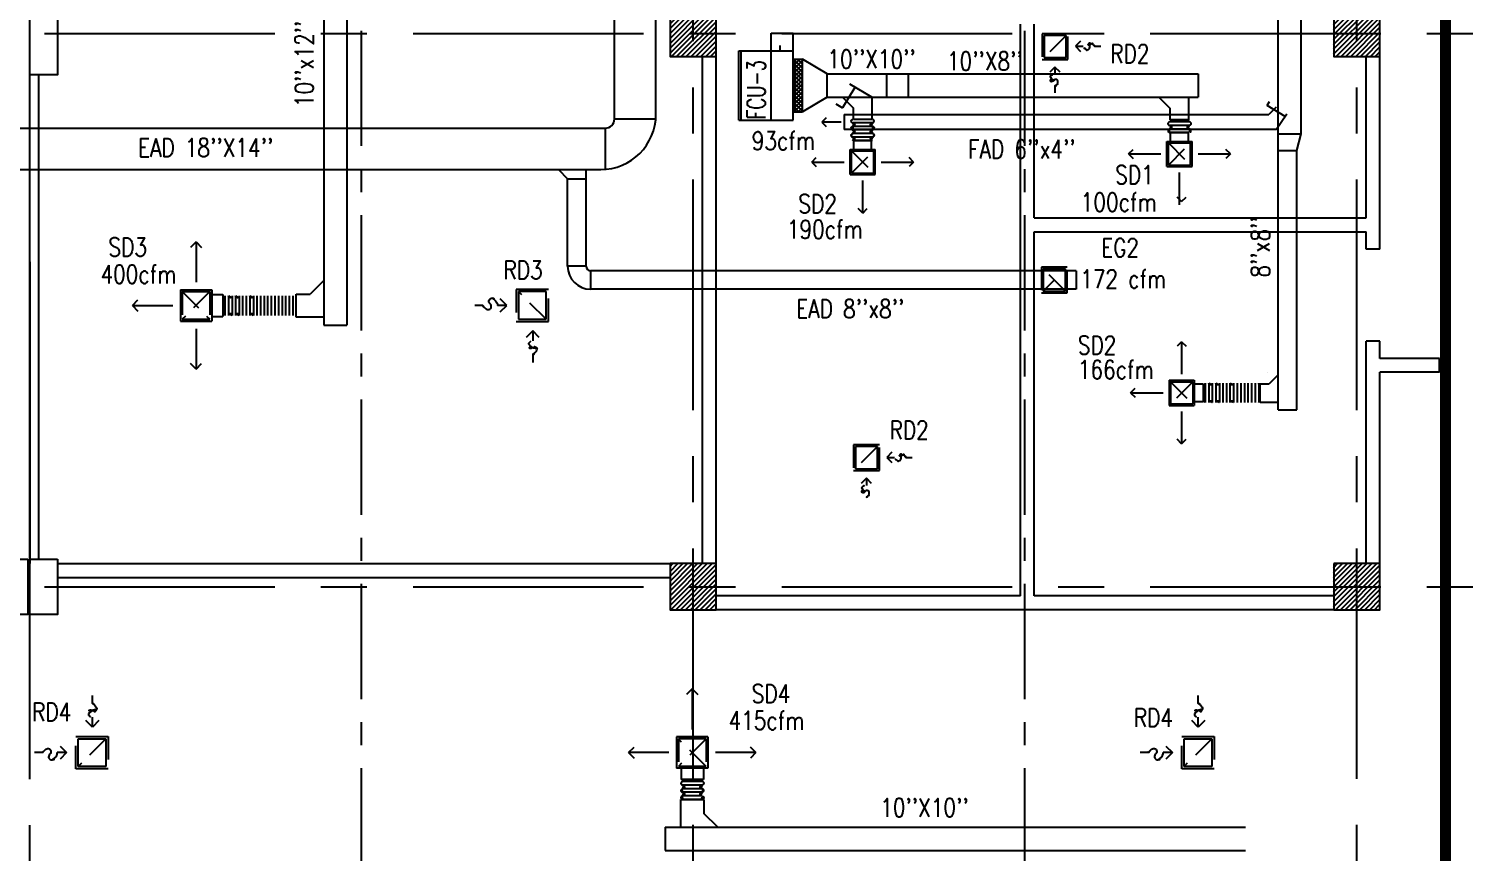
# Model space of a CAD drawing. Extents: x 417866200 to 417866302, y 43498034 to 43498122.
# Drawn here: x 417866252.41 to 417866268.02, y 43498068.78 to 43498077.71 of the extents above; entities that cross this region are included whole.
import ezdxf

# ---------------------------------------------------------------- set-up
doc = ezdxf.new("R2010")
doc.units = 0
doc.header["$MEASUREMENT"] = 0
for name, pattern in [('CENTER', [2, 1.25, -0.25, 0.25, -0.25]), ('CENTER2', [1.125, 0.75, -0.125, 0.125, -0.125]), ('CENTERX2', [4, 2.5, -0.5, 0.5, -0.5]), ('HIDDEN', [0.375, 0.25, -0.125])]:
    doc.linetypes.add(name, pattern=pattern)
doc.layers.get('0').update_dxf_attribs({"linetype": 'CONTINUOUS'})
for name, color, linetype in [('AXES', 11, 'CENTERX2'), ('AXES1', 11, 'CENTER'), ('COL', 7, 'CONTINUOUS'), ('DUCT', 6, 'CONTINUOUS'), ('EJ', 9, 'CONTINUOUS'), ('ELEV', 2, 'CONTINUOUS'), ('EXDUCT', 10, 'CONTINUOUS'), ('FCU', 6, 'CONTINUOUS'), ('HAT', 11, 'CONTINUOUS'), ('M-AC-FLEX', 7, 'CONTINUOUS'), ('M-EGU.', 2, 'CONTINUOUS'), ('M-TEXT', 2, 'CONTINUOUS'), ('ME-FIX', 2, 'CONTINUOUS'), ('SCD', 2, 'CONTINUOUS'), ('WALL', 9, 'CONTINUOUS')]:
    doc.layers.add(name, color=color, linetype=linetype)
doc.styles.add('ROMANS', font='ROMANS.shx', dxfattribs={"width": 0.6})

# ---------------------------------------------------------------- blocks, each defined once
blk = doc.blocks.new('C5V')
at = {"layer": 'HAT'}
h = blk.add_hatch(dxfattribs=at)
h.set_pattern_fill('ANSI31', color=256, scale=300, style=0)
h.set_pattern_definition([(45, (-249196.182, -54711.005), (-26.5165043, 26.5165043), [])])
h.paths.add_polyline_path([(-20, 600), (-320, 600), (-320, 300), (-20, 300)])
h.paths.add_polyline_path([(-20, 300), (-320, 300), (-320, 0), (-20, 0)])
h = blk.add_hatch(dxfattribs=at)
h.set_pattern_fill('ANSI31', color=256, scale=300, style=0)
h.set_pattern_definition([(45, (-248876.182, -54711.005), (-26.5165043, 26.5165043), [])])
h.paths.add_polyline_path([(300, 600), (0, 600), (0, 300), (300, 300)])
h.paths.add_polyline_path([(300, 300), (0, 300), (0, 0), (300, 0)])
at = {"layer": 'COL'}
for points in [[(-20, 600), (-20, 0), (-320, 0), (-320, 600)], [(300, 600), (300, 0), (0, 0), (0, 600)]]:
    blk.add_lwpolyline(points, close=True, dxfattribs=at)
blk = doc.blocks.new('C11')
at = {"layer": 'HAT'}
h = blk.add_hatch(dxfattribs=at)
h.set_pattern_fill('ANSI31', color=256, scale=300, style=0)
h.set_pattern_definition([(45, (-248556.182, -75061.005), (-26.5165043, 26.5165043), [])])
h.paths.add_polyline_path([(300, 700), (0, 700), (0, 350), (300, 350)])
h.paths.add_polyline_path([(300, 350), (0, 350), (0, 0), (300, 0)])
at = {"layer": 'COL'}
blk.add_lwpolyline([(300, 700), (300, 0), (0, 0), (0, 700)], close=True, dxfattribs=at)
blk = doc.blocks.new('COL50')
at = {"layer": 'COL'}
blk.add_lwpolyline([(-250, 250), (-250, -250), (250, -250), (250, 250)], close=True, dxfattribs=at)
blk = doc.blocks.new('*X37')
at = {"color": 0}
for p, q in [((73379, 155527), (73842, 155990)), ((73379, 155580), (73789, 155990)), ((73379, 155633), (73736, 155990)), ((73379, 155686), (73683, 155990)), ((73379, 155739), (73629, 155990)), ((73379, 155793), (73576, 155990)), ((73379, 155846), (73523, 155990)), ((73379, 155899), (73470, 155990)), ((73379, 155952), (73417, 155990)), ((73395, 155490), (73879, 155974)), ((73448, 155490), (73879, 155921)), ((73501, 155490), (73879, 155868)), ((73554, 155490), (73879, 155815)), ((73607, 155490), (73879, 155762)), ((73660, 155490), (73879, 155709)), ((73713, 155490), (73879, 155656)), ((73766, 155490), (73879, 155603)), ((73819, 155490), (73879, 155550)), ((73872, 155490), (73879, 155497))]:
    blk.add_line(p, q, dxfattribs=at)
blk = doc.blocks.new('*X40')
at = {"color": 0}
for p, q in [((73379, 149535), (73834, 149990)), ((73379, 149588), (73781, 149990)), ((73379, 149641), (73728, 149990)), ((73379, 149694), (73675, 149990)), ((73379, 149747), (73622, 149990)), ((73379, 149800), (73569, 149990)), ((73379, 149853), (73516, 149990)), ((73379, 149906), (73463, 149990)), ((73379, 149959), (73410, 149990)), ((73387, 149490), (73879, 149982)), ((73440, 149490), (73879, 149929)), ((73493, 149490), (73879, 149876)), ((73546, 149490), (73879, 149822)), ((73599, 149490), (73879, 149769)), ((73653, 149490), (73879, 149716)), ((73706, 149490), (73879, 149663)), ((73759, 149490), (73879, 149610)), ((73812, 149490), (73879, 149557)), ((73865, 149490), (73879, 149504))]:
    blk.add_line(p, q, dxfattribs=at)
blk = doc.blocks.new('*X32')
at = {"color": 0}
for p, q in [((80579, 149522), (81047, 149990)), ((80579, 149575), (80994, 149990)), ((80579, 149628), (80941, 149990)), ((80579, 149681), (80888, 149990)), ((80579, 149734), (80835, 149990)), ((80579, 149787), (80782, 149990)), ((80579, 149840), (80729, 149990)), ((80579, 149893), (80676, 149990)), ((80579, 149946), (80623, 149990)), ((80600, 149490), (81079, 149969)), ((80653, 149490), (81079, 149916)), ((80706, 149490), (81079, 149863)), ((80759, 149490), (81079, 149810)), ((80812, 149490), (81079, 149757)), ((80865, 149490), (81079, 149704)), ((80918, 149490), (81079, 149651)), ((80971, 149490), (81079, 149598)), ((81024, 149490), (81079, 149545)), ((81077, 149490), (81079, 149492))]:
    blk.add_line(p, q, dxfattribs=at)
blk = doc.blocks.new('*X31')
at = {"color": 0}
for p, q in [((80579, 155515), (81054, 155990)), ((80579, 155568), (81001, 155990)), ((80579, 155621), (80948, 155990)), ((80579, 155674), (80895, 155990)), ((80579, 155727), (80842, 155990)), ((80579, 155780), (80789, 155990)), ((80579, 155833), (80736, 155990)), ((80579, 155886), (80683, 155990)), ((80579, 155939), (80630, 155990)), ((80607, 155490), (81079, 155962)), ((80660, 155490), (81079, 155909)), ((80713, 155490), (81079, 155856)), ((80766, 155490), (81079, 155803)), ((80819, 155490), (81079, 155750)), ((80872, 155490), (81079, 155697)), ((80925, 155490), (81079, 155644)), ((80978, 155490), (81079, 155591)), ((81031, 155490), (81079, 155538))]:
    blk.add_line(p, q, dxfattribs=at)
blk = doc.blocks.new('*X57')
at = {"color": 0}
for p, q in [((23912, -1650), (23966, -1596)), ((23912, -1597), (23913, -1596)), ((23970, -1696), (23912, -1638)), ((23917, -1696), (23912, -1691)), ((23919, -1696), (24019, -1596)), ((24023, -1696), (23923, -1596)), ((23972, -1696), (24072, -1596)), ((24076, -1696), (23976, -1596)), ((24025, -1696), (24125, -1596)), ((24129, -1696), (24029, -1596)), ((24078, -1696), (24178, -1596)), ((24182, -1696), (24082, -1596)), ((24131, -1696), (24231, -1596)), ((24235, -1696), (24135, -1596)), ((24184, -1696), (24284, -1596)), ((24288, -1696), (24188, -1596)), ((24237, -1696), (24337, -1596)), ((24341, -1696), (24241, -1596)), ((24290, -1696), (24390, -1596)), ((24394, -1696), (24294, -1596)), ((24343, -1696), (24443, -1596)), ((24447, -1696), (24347, -1596)), ((24396, -1696), (24496, -1596)), ((24500, -1696), (24400, -1596)), ((24449, -1696), (24549, -1596)), ((24553, -1696), (24453, -1596)), ((24502, -1696), (24602, -1596)), ((24606, -1696), (24506, -1596)), ((24555, -1696), (24624, -1628)), ((24624, -1660), (24559, -1596)), ((24608, -1696), (24624, -1681)), ((24624, -1607), (24612, -1596))]:
    blk.add_line(p, q, dxfattribs=at)

msp = doc.modelspace()

# ---------------------------------------------------------------- linework, layer by layer
at = {"layer": 'AXES'}
for p, q in [((417866259.624, 43498033.573), (417866259.624, 43498111.285)), ((417866266.824, 43498033.573), (417866266.824, 43498111.285)), ((417866252.424, 43498033.571), (417866252.424, 43498110.933)), ((417866200.584, 43498077.657), (417866268.624, 43498077.657)), ((417866200.584, 43498071.657), (417866268.624, 43498071.657))]:
    msp.add_line(p, q, dxfattribs=at)
at = {"layer": 'AXES1'}
for p, q in [((417866256.024, 43498040.437), (417866256.024, 43498099.257)), ((417866263.224, 43498040.437), (417866263.224, 43498099.257))]:
    msp.add_line(p, q, dxfattribs=at)
at = {"layer": 'DUCT'}
for p, q in [((417866265.973, 43498073.577), (417866265.973, 43498079.873)), ((417866266.223, 43498076.567), (417866266.223, 43498079.873)), ((417866255.616, 43498078.412), (417866255.616, 43498074.492)), ((417866255.866, 43498078.412), (417866255.866, 43498074.492)), ((417866261.078, 43498077.218), (417866260.809, 43498077.378)), ((417866261.078, 43498076.968), (417866261.078, 43498077.218)), ((417866261.078, 43498077.218), (417866265.102, 43498077.218)), ((417866261.722, 43498077.218), (417866261.722, 43498076.968)), ((417866261.957, 43498077.218), (417866261.957, 43498076.968)), ((417866265.102, 43498077.218), (417866265.102, 43498076.968)), ((417866261.379, 43498077.073), (417866261.245, 43498076.851)), ((417866261.563, 43498076.966), (417866261.322, 43498077.106)), ((417866261.078, 43498076.968), (417866260.809, 43498076.808)), ((417866261.078, 43498076.968), (417866265.102, 43498076.968)), ((417866261.243, 43498076.966), (417866261.363, 43498076.846)), ((417866261.363, 43498076.726), (417866261.363, 43498076.846)), ((417866261.563, 43498076.966), (417866261.563, 43498076.726)), ((417866264.68, 43498076.962), (417866264.8, 43498076.842)), ((417866264.8, 43498076.722), (417866264.8, 43498076.842)), ((417866265, 43498076.962), (417866265, 43498076.722)), ((417866265.854, 43498076.876), (417866265.877, 43498076.921)), ((417866265.854, 43498076.876), (417866265.854, 43498076.876)), ((417866266.046, 43498076.756), (417866265.854, 43498076.876)), ((417866265.949, 43498076.857), (417866265.869, 43498076.777)), ((417866261.263, 43498076.777), (417866261.263, 43498076.617)), ((417866261.263, 43498076.777), (417866265.869, 43498076.777)), ((417866261.563, 43498076.726), (417866261.363, 43498076.726)), ((417866265, 43498076.722), (417866264.8, 43498076.722)), ((417866265.949, 43498076.617), (417866266.066, 43498076.785)), ((417866265.949, 43498076.617), (417866261.263, 43498076.617)), ((417866265.973, 43498076.567), (417866266.223, 43498076.567)), ((417866266.173, 43498076.388), (417866266.223, 43498076.567)), ((417866265.973, 43498076.388), (417866266.173, 43498076.388)), ((417866266.173, 43498073.577), (417866266.173, 43498076.388)), ((417866255.616, 43498074.979), (417866255.466, 43498074.829)), ((417866255.316, 43498074.579), (417866255.316, 43498074.829)), ((417866255.316, 43498074.829), (417866255.466, 43498074.829)), ((417866255.616, 43498074.579), (417866255.316, 43498074.579)), ((417866255.616, 43498074.492), (417866255.866, 43498074.492)), ((417866265.855, 43498073.979), (417866265.855, 43498073.979)), ((417866265.973, 43498073.956), (417866265.873, 43498073.856)), ((417866265.777, 43498073.656), (417866265.777, 43498073.856)), ((417866265.777, 43498073.856), (417866265.873, 43498073.856)), ((417866265.973, 43498073.656), (417866265.777, 43498073.656)), ((417866265.973, 43498073.577), (417866266.173, 43498073.577)), ((417866259.491, 43498069.347), (417866259.741, 43498069.347)), ((417866259.491, 43498069.047), (417866259.491, 43498069.347)), ((417866259.741, 43498069.347), (417866259.741, 43498069.197)), ((417866259.891, 43498069.047), (417866259.741, 43498069.197))]:
    msp.add_line(p, q, dxfattribs=at)
at = {"layer": 'DUCT', "linetype": 'HIDDEN'}
msp.add_line((417866261.173, 43498076.893), (417866261.245, 43498076.851), dxfattribs=at)
at = {"layer": 'DUCT', "linetype": 'ByBlock'}
for p, q in [((417866259.32, 43498069.047), (417866259.32, 43498068.797)), ((417866259.32, 43498069.047), (417866265.616, 43498069.047)), ((417866259.32, 43498068.797), (417866265.616, 43498068.797))]:
    msp.add_line(p, q, dxfattribs=at)
at = {"layer": 'EJ'}
msp.add_line((417866252.424, 43498075.182), (417866252.424, 43498071.907), dxfattribs=at)
at = {"layer": 'ELEV', "linetype": 'CENTER2', "const_width": 0.12}
msp.add_lwpolyline([(417866267.788, 43498038.037), (417866267.788, 43498101.657)], dxfattribs=at)
at = {"layer": 'EXDUCT', "linetype": 'ByBlock'}
for p, q in [((417866259.22, 43498076.781), (417866259.22, 43498092.432)), ((417866258.77, 43498076.731), (417866258.77, 43498087.493)), ((417866258.77, 43498076.731), (417866259.22, 43498076.731)), ((417866251.762, 43498076.631), (417866258.67, 43498076.631)), ((417866258.67, 43498076.631), (417866258.67, 43498076.181)), ((417866251.762, 43498076.181), (417866258.62, 43498076.181)), ((417866258.161, 43498076.181), (417866258.261, 43498076.081)), ((417866258.261, 43498075.134), (417866258.261, 43498076.081)), ((417866258.261, 43498076.081), (417866258.461, 43498076.081)), ((417866258.461, 43498075.134), (417866258.461, 43498076.181)), ((417866258.461, 43498075.134), (417866258.261, 43498075.134)), ((417866263.779, 43498075.084), (417866258.511, 43498075.084)), ((417866258.511, 43498075.084), (417866258.511, 43498074.884)), ((417866263.779, 43498075.084), (417866263.779, 43498074.884)), ((417866263.779, 43498074.884), (417866258.511, 43498074.884))]:
    msp.add_line(p, q, dxfattribs=at)
for centre, radius, start, end in [((417866258.62, 43498076.781), 0.6, 270, 0), ((417866258.67, 43498076.731), 0.1, 270, 0), ((417866258.511, 43498075.134), 0.25, 180, 270), ((417866258.511, 43498075.134), 0.05, 180, 270)]:
    msp.add_arc(centre, radius, start, end, dxfattribs=at)
at = {"layer": 'FCU', "color": 3}
for p, q in [((417866260.469, 43498077.469), (417866260.469, 43498077.659)), ((417866260.469, 43498077.659), (417866260.709, 43498077.659)), ((417866260.709, 43498077.469), (417866260.709, 43498077.659)), ((417866260.145, 43498076.717), (417866260.145, 43498077.469)), ((417866260.569, 43498077.469), (417866260.569, 43498077.528)), ((417866260.709, 43498077.378), (417866260.809, 43498077.378)), ((417866260.729, 43498076.808), (417866260.729, 43498077.378)), ((417866260.809, 43498076.808), (417866260.809, 43498077.378)), ((417866260.709, 43498076.808), (417866260.809, 43498076.808))]:
    msp.add_line(p, q, dxfattribs=at)
at = {"layer": 'FCU', "color": 6}
for p, q in [((417866260.12, 43498077.469), (417866260.709, 43498077.469)), ((417866260.12, 43498076.717), (417866260.12, 43498077.469)), ((417866260.469, 43498076.717), (417866260.469, 43498077.469)), ((417866260.709, 43498076.717), (417866260.709, 43498077.469)), ((417866260.12, 43498076.717), (417866260.709, 43498076.717))]:
    msp.add_line(p, q, dxfattribs=at)
at = {"layer": 'M-AC-FLEX', "color": 11}
for p, q in [((417866261.568, 43498076.688), (417866261.357, 43498076.688)), ((417866265.006, 43498076.698), (417866264.795, 43498076.698)), ((417866261.568, 43498076.649), (417866261.357, 43498076.649)), ((417866261.568, 43498076.649), (417866261.357, 43498076.649)), ((417866261.568, 43498076.611), (417866261.357, 43498076.611)), ((417866261.568, 43498076.611), (417866261.357, 43498076.611)), ((417866261.568, 43498076.572), (417866261.357, 43498076.572)), ((417866261.568, 43498076.572), (417866261.357, 43498076.572)), ((417866261.568, 43498076.572), (417866261.357, 43498076.572)), ((417866261.568, 43498076.534), (417866261.357, 43498076.534)), ((417866261.568, 43498076.534), (417866261.357, 43498076.534)), ((417866261.568, 43498076.534), (417866261.357, 43498076.534)), ((417866265.006, 43498076.66), (417866264.795, 43498076.66)), ((417866265.006, 43498076.66), (417866264.795, 43498076.66)), ((417866265.006, 43498076.621), (417866264.795, 43498076.621)), ((417866265.006, 43498076.621), (417866264.795, 43498076.621)), ((417866265.006, 43498076.583), (417866264.795, 43498076.583)), ((417866265.006, 43498076.583), (417866264.795, 43498076.583)), ((417866261.568, 43498076.495), (417866261.357, 43498076.495)), ((417866261.568, 43498076.495), (417866261.357, 43498076.495)), ((417866254.543, 43498074.811), (417866254.543, 43498074.6)), ((417866254.581, 43498074.811), (417866254.581, 43498074.6)), ((417866254.581, 43498074.811), (417866254.581, 43498074.6)), ((417866254.62, 43498074.811), (417866254.62, 43498074.6)), ((417866254.62, 43498074.811), (417866254.62, 43498074.6)), ((417866254.658, 43498074.811), (417866254.658, 43498074.6)), ((417866254.658, 43498074.811), (417866254.658, 43498074.6)), ((417866254.697, 43498074.811), (417866254.697, 43498074.6)), ((417866254.697, 43498074.811), (417866254.697, 43498074.6)), ((417866254.735, 43498074.811), (417866254.735, 43498074.6)), ((417866254.735, 43498074.811), (417866254.735, 43498074.6)), ((417866254.774, 43498074.811), (417866254.774, 43498074.6)), ((417866254.774, 43498074.811), (417866254.774, 43498074.6)), ((417866254.812, 43498074.811), (417866254.812, 43498074.6)), ((417866254.812, 43498074.811), (417866254.812, 43498074.6)), ((417866254.851, 43498074.811), (417866254.851, 43498074.6)), ((417866254.851, 43498074.811), (417866254.851, 43498074.6)), ((417866254.889, 43498074.811), (417866254.889, 43498074.6)), ((417866254.928, 43498074.811), (417866254.928, 43498074.6)), ((417866254.967, 43498074.811), (417866254.967, 43498074.6)), ((417866255.006, 43498074.811), (417866255.006, 43498074.6)), ((417866255.045, 43498074.811), (417866255.045, 43498074.6)), ((417866255.084, 43498074.811), (417866255.084, 43498074.6)), ((417866255.123, 43498074.811), (417866255.123, 43498074.6)), ((417866255.162, 43498074.811), (417866255.162, 43498074.6)), ((417866255.201, 43498074.811), (417866255.201, 43498074.6)), ((417866255.24, 43498074.811), (417866255.24, 43498074.6)), ((417866255.279, 43498074.811), (417866255.279, 43498074.6)), ((417866265.18, 43498073.864), (417866265.18, 43498073.653)), ((417866265.218, 43498073.864), (417866265.218, 43498073.653)), ((417866265.218, 43498073.864), (417866265.218, 43498073.653)), ((417866265.257, 43498073.864), (417866265.257, 43498073.653)), ((417866265.257, 43498073.864), (417866265.257, 43498073.653)), ((417866265.295, 43498073.864), (417866265.295, 43498073.653)), ((417866265.295, 43498073.864), (417866265.295, 43498073.653)), ((417866265.334, 43498073.864), (417866265.334, 43498073.653)), ((417866265.334, 43498073.864), (417866265.334, 43498073.653)), ((417866265.372, 43498073.864), (417866265.372, 43498073.653)), ((417866265.372, 43498073.864), (417866265.372, 43498073.653)), ((417866265.411, 43498073.864), (417866265.411, 43498073.653)), ((417866265.411, 43498073.864), (417866265.411, 43498073.653)), ((417866265.449, 43498073.864), (417866265.449, 43498073.653)), ((417866265.449, 43498073.864), (417866265.449, 43498073.653)), ((417866265.488, 43498073.864), (417866265.488, 43498073.653)), ((417866265.488, 43498073.864), (417866265.488, 43498073.653)), ((417866265.527, 43498073.864), (417866265.527, 43498073.653)), ((417866265.566, 43498073.864), (417866265.566, 43498073.653)), ((417866265.605, 43498073.864), (417866265.605, 43498073.653)), ((417866265.644, 43498073.864), (417866265.644, 43498073.653)), ((417866265.683, 43498073.864), (417866265.683, 43498073.653)), ((417866265.722, 43498073.864), (417866265.722, 43498073.653)), ((417866265.761, 43498073.864), (417866265.761, 43498073.653)), ((417866259.72, 43498069.543), (417866259.509, 43498069.543)), ((417866259.72, 43498069.504), (417866259.509, 43498069.504)), ((417866259.72, 43498069.504), (417866259.509, 43498069.504)), ((417866259.72, 43498069.465), (417866259.509, 43498069.465)), ((417866259.72, 43498069.465), (417866259.509, 43498069.465)), ((417866259.72, 43498069.428), (417866259.509, 43498069.428)), ((417866259.72, 43498069.428), (417866259.509, 43498069.428)), ((417866259.72, 43498069.389), (417866259.509, 43498069.389)), ((417866259.72, 43498069.389), (417866259.509, 43498069.389)), ((417866259.72, 43498069.35), (417866259.509, 43498069.35))]:
    msp.add_line(p, q, dxfattribs=at)
at = {"layer": 'M-AC-FLEX'}
for points in [[(417866261.376, 43498076.665, 0.471589), (417866261.357, 43498076.688, -1.018005), (417866261.357, 43498076.726)], [(417866261.549, 43498076.665, -0.471589), (417866261.568, 43498076.688, 1.018005), (417866261.568, 43498076.726)], [(417866264.814, 43498076.721, -0.471589), (417866264.795, 43498076.698, 1.018005), (417866264.795, 43498076.66)], [(417866264.987, 43498076.721, 0.471589), (417866265.006, 43498076.698, -1.018005), (417866265.006, 43498076.66)], [(417866261.376, 43498076.595, -0.471589), (417866261.357, 43498076.572, 1.018005), (417866261.357, 43498076.534)], [(417866261.376, 43498076.511, 0.471589), (417866261.357, 43498076.534, -1.018005), (417866261.357, 43498076.572)], [(417866261.359, 43498076.649, 1.016978), (417866261.357, 43498076.611)], [(417866261.359, 43498076.612, -1.016978), (417866261.357, 43498076.649)], [(417866261.549, 43498076.595, 0.471589), (417866261.568, 43498076.572, -1.018005), (417866261.568, 43498076.534)], [(417866261.549, 43498076.511, -0.471589), (417866261.568, 43498076.534, 1.018005), (417866261.568, 43498076.572)], [(417866261.568, 43498076.612, 1.048969), (417866261.568, 43498076.649)], [(417866261.568, 43498076.649, -1.048969), (417866261.568, 43498076.612)], [(417866264.797, 43498076.583, -1.016978), (417866264.795, 43498076.621)], [(417866265.006, 43498076.62, -1.048969), (417866265.006, 43498076.583)], [(417866254.519, 43498074.792, 0.471589), (417866254.543, 43498074.811, -1.018005), (417866254.581, 43498074.811)], [(417866254.619, 43498074.811, -1.017916), (417866254.658, 43498074.811)], [(417866254.658, 43498074.811, 1.017916), (417866254.62, 43498074.811)], [(417866254.774, 43498074.811, -1), (417866254.735, 43498074.811, 1.018005), (417866254.697, 43498074.811)], [(417866254.735, 43498074.811, 1), (417866254.774, 43498074.811, -1.018005), (417866254.812, 43498074.811)], [(417866255.006, 43498074.811, -1), (417866254.967, 43498074.811, 1), (417866254.928, 43498074.811, -1), (417866254.889, 43498074.811, 1.018005), (417866254.851, 43498074.811)], [(417866254.967, 43498074.811, 1), (417866255.006, 43498074.811, -1), (417866255.045, 43498074.811)], [(417866255.045, 43498074.811, 1), (417866255.006, 43498074.811)], [(417866255.084, 43498074.811, -1), (417866255.045, 43498074.811, 1), (417866255.006, 43498074.811)], [(417866255.006, 43498074.811, -1), (417866255.045, 43498074.811)], [(417866255.045, 43498074.811, 1), (417866255.084, 43498074.811, -1), (417866255.123, 43498074.811)], [(417866255.162, 43498074.811, -1), (417866255.123, 43498074.811, 1), (417866255.084, 43498074.811)], [(417866255.084, 43498074.811, -1), (417866255.123, 43498074.811)], [(417866255.123, 43498074.811, 1), (417866255.084, 43498074.811)], [(417866255.123, 43498074.811, 1), (417866255.162, 43498074.811, -1), (417866255.201, 43498074.811)], [(417866255.123, 43498074.811, 1), (417866255.162, 43498074.811)], [(417866255.162, 43498074.811, -1), (417866255.123, 43498074.811)], [(417866255.201, 43498074.811, 1), (417866255.162, 43498074.811)], [(417866255.24, 43498074.811, -1), (417866255.201, 43498074.811, 1), (417866255.162, 43498074.811)], [(417866255.162, 43498074.811, -1), (417866255.201, 43498074.811)], [(417866255.201, 43498074.811, 1), (417866255.24, 43498074.811, -1), (417866255.279, 43498074.811)], [(417866255.318, 43498074.811, -1), (417866255.279, 43498074.811, 1), (417866255.24, 43498074.811)], [(417866255.24, 43498074.811, -1), (417866255.279, 43498074.811)], [(417866255.279, 43498074.811, 1), (417866255.24, 43498074.811)], [(417866254.519, 43498074.619, -0.471589), (417866254.543, 43498074.6, 1.018005), (417866254.581, 43498074.6)], [(417866254.619, 43498074.599, 1.000002), (417866254.658, 43498074.6)], [(417866254.658, 43498074.599, -1.000002), (417866254.62, 43498074.6)], [(417866254.774, 43498074.6, 1), (417866254.735, 43498074.6, -1.018005), (417866254.697, 43498074.6)], [(417866254.735, 43498074.6, -1), (417866254.774, 43498074.6, 1.018005), (417866254.812, 43498074.6)], [(417866255.006, 43498074.6, 1), (417866254.967, 43498074.6, -1), (417866254.928, 43498074.6, 1), (417866254.889, 43498074.6, -1.018005), (417866254.851, 43498074.6)], [(417866254.967, 43498074.6, -1), (417866255.006, 43498074.6, 1), (417866255.045, 43498074.6)], [(417866255.084, 43498074.6, 1), (417866255.045, 43498074.6, -1), (417866255.006, 43498074.6)], [(417866255.045, 43498074.6, -1.000001), (417866255.006, 43498074.6)], [(417866255.006, 43498074.6, 1.000001), (417866255.045, 43498074.6)], [(417866255.045, 43498074.6, -1), (417866255.084, 43498074.6, 1), (417866255.123, 43498074.6)], [(417866255.162, 43498074.6, 1), (417866255.123, 43498074.6, -1), (417866255.084, 43498074.6)], [(417866255.084, 43498074.6, 1.000001), (417866255.123, 43498074.6)], [(417866255.123, 43498074.6, -1.000001), (417866255.084, 43498074.6)], [(417866255.123, 43498074.6, -1), (417866255.162, 43498074.6)], [(417866255.162, 43498074.6, 1), (417866255.123, 43498074.6)], [(417866255.123, 43498074.6, -1), (417866255.162, 43498074.6, 1), (417866255.201, 43498074.6)], [(417866255.24, 43498074.6, 1), (417866255.201, 43498074.6, -1), (417866255.162, 43498074.6)], [(417866255.201, 43498074.6, -1.000001), (417866255.162, 43498074.6)], [(417866255.162, 43498074.6, 1.000001), (417866255.201, 43498074.6)], [(417866255.201, 43498074.6, -1), (417866255.24, 43498074.6, 1), (417866255.279, 43498074.6)], [(417866255.318, 43498074.6, 1), (417866255.279, 43498074.6, -1), (417866255.24, 43498074.6)], [(417866255.24, 43498074.6, 1.000001), (417866255.279, 43498074.6)], [(417866255.279, 43498074.6, -1.000001), (417866255.24, 43498074.6)], [(417866265.157, 43498073.845, 0.471589), (417866265.18, 43498073.864, -1.018005), (417866265.218, 43498073.864)], [(417866265.256, 43498073.864, -1.017916), (417866265.295, 43498073.864)], [(417866265.295, 43498073.864, 1.017916), (417866265.257, 43498073.864)], [(417866265.411, 43498073.864, -1), (417866265.372, 43498073.864, 1.018005), (417866265.334, 43498073.864)], [(417866265.372, 43498073.864, 1), (417866265.411, 43498073.864, -1.018005), (417866265.449, 43498073.864)], [(417866265.644, 43498073.864, -1), (417866265.605, 43498073.864, 1), (417866265.566, 43498073.864, -1), (417866265.527, 43498073.864, 1.018005), (417866265.488, 43498073.864)], [(417866265.605, 43498073.864, 1), (417866265.644, 43498073.864, -1), (417866265.683, 43498073.864)], [(417866265.683, 43498073.864, 1), (417866265.644, 43498073.864)], [(417866265.722, 43498073.864, -1), (417866265.683, 43498073.864, 1), (417866265.644, 43498073.864)], [(417866265.644, 43498073.864, -1), (417866265.683, 43498073.864)], [(417866265.683, 43498073.864, 1), (417866265.722, 43498073.864, -1), (417866265.761, 43498073.864)], [(417866265.777, 43498073.844, -0.371814), (417866265.761, 43498073.864, 1), (417866265.722, 43498073.864)], [(417866265.722, 43498073.864, -1), (417866265.761, 43498073.864)], [(417866265.761, 43498073.864, 1), (417866265.722, 43498073.864)], [(417866265.761, 43498073.864, 0.371814), (417866265.777, 43498073.844, 0.371814)], [(417866265.761, 43498073.864, 0.371814), (417866265.777, 43498073.844, 0.371814)], [(417866265.777, 43498073.844, -0.371814), (417866265.761, 43498073.864)], [(417866265.157, 43498073.672, -0.471589), (417866265.18, 43498073.653, 1.018005), (417866265.218, 43498073.653)], [(417866265.256, 43498073.652, 1.000002), (417866265.295, 43498073.653)], [(417866265.295, 43498073.652, -1.000002), (417866265.257, 43498073.653)], [(417866265.411, 43498073.653, 1), (417866265.372, 43498073.653, -1.018005), (417866265.334, 43498073.653)], [(417866265.372, 43498073.653, -1), (417866265.411, 43498073.653, 1.018005), (417866265.449, 43498073.653)], [(417866265.644, 43498073.653, 1), (417866265.605, 43498073.653, -1), (417866265.566, 43498073.653, 1), (417866265.527, 43498073.653, -1.018005), (417866265.488, 43498073.653)], [(417866265.605, 43498073.653, -1), (417866265.644, 43498073.653, 1), (417866265.683, 43498073.653)], [(417866265.722, 43498073.653, 1), (417866265.683, 43498073.653, -1), (417866265.644, 43498073.653)], [(417866265.683, 43498073.653, -1.000001), (417866265.644, 43498073.653)], [(417866265.644, 43498073.653, 1.000001), (417866265.683, 43498073.653)], [(417866265.683, 43498073.653, -1), (417866265.722, 43498073.653, 1), (417866265.761, 43498073.653)], [(417866265.777, 43498073.672, 0.371814), (417866265.761, 43498073.653, -1), (417866265.722, 43498073.653)], [(417866265.722, 43498073.653, 1.000001), (417866265.761, 43498073.653)], [(417866265.761, 43498073.653, -1.000001), (417866265.722, 43498073.653)], [(417866265.761, 43498073.653, -0.371814), (417866265.777, 43498073.672, -0.371814)], [(417866265.777, 43498073.672, 0.371814), (417866265.761, 43498073.653)], [(417866265.761, 43498073.653, -0.371814), (417866265.777, 43498073.672, -0.371814)], [(417866259.528, 43498069.566, -0.471589), (417866259.509, 43498069.543, 1.018005), (417866259.509, 43498069.504)], [(417866259.7, 43498069.566, 0.471589), (417866259.72, 43498069.543, -1.018005), (417866259.72, 43498069.504)], [(417866259.519, 43498069.347, 0.148768), (417866259.509, 43498069.35, -1.018005), (417866259.509, 43498069.389)], [(417866259.51, 43498069.428, -1.016978), (417866259.509, 43498069.465)], [(417866259.709, 43498069.347, -0.148768), (417866259.72, 43498069.35, 1.018005), (417866259.72, 43498069.389)], [(417866259.72, 43498069.465, -1.048969), (417866259.72, 43498069.428)]]:
    msp.add_lwpolyline(points, format="xyb", dxfattribs=at)
for centre, start, end in [((417866261.357, 43498076.669), 298.4314, 90.0178), ((417866261.357, 43498076.669), 298.4314, 90.0178), ((417866261.357, 43498076.669), 269.9822, 61.5686), ((417866261.357, 43498076.669), 269.9822, 61.5686), ((417866261.568, 43498076.669), 90, 241.5686), ((417866261.568, 43498076.669), 118.4314, 270), ((417866261.357, 43498076.592), 298.4314, 90.0178), ((417866261.357, 43498076.592), 298.4314, 90.0178), ((417866261.357, 43498076.592), 269.9822, 61.5686), ((417866261.357, 43498076.592), 269.9822, 61.5686), ((417866261.357, 43498076.514), 298.4314, 90.0178), ((417866261.357, 43498076.514), 298.4314, 90.0178), ((417866261.357, 43498076.514), 269.9822, 61.5686), ((417866261.357, 43498076.514), 269.9822, 61.5686), ((417866261.568, 43498076.592), 90, 241.5686), ((417866261.568, 43498076.592), 118.4314, 270), ((417866261.568, 43498076.514), 90, 241.5686), ((417866261.568, 43498076.514), 118.4314, 270), ((417866264.795, 43498076.64), 298.4314, 90.0178), ((417866264.795, 43498076.64), 298.4314, 90.0178), ((417866264.795, 43498076.64), 269.9822, 61.5686), ((417866264.795, 43498076.64), 269.9822, 61.5686), ((417866265.006, 43498076.64), 90, 241.5686), ((417866265.006, 43498076.64), 118.4314, 270), ((417866254.6, 43498074.811), 180, 331.5686), ((417866254.6, 43498074.811), 208.4314, 0), ((417866254.677, 43498074.811), 180, 331.5686), ((417866254.677, 43498074.811), 208.4314, 0), ((417866254.832, 43498074.811), 180, 331.5686), ((417866254.832, 43498074.811), 208.4314, 0), ((417866254.6, 43498074.6), 28.4314, 180.0178), ((417866254.6, 43498074.6), 28.4314, 180.0178), ((417866254.6, 43498074.6), 359.9822, 151.5686), ((417866254.6, 43498074.6), 359.9822, 151.5686), ((417866254.677, 43498074.6), 28.4314, 180.0178), ((417866254.677, 43498074.6), 28.4314, 180.0178), ((417866254.677, 43498074.6), 359.9822, 151.5686), ((417866254.677, 43498074.6), 359.9822, 151.5686), ((417866254.832, 43498074.6), 28.4314, 180.0178), ((417866254.832, 43498074.6), 28.4314, 180.0178), ((417866254.832, 43498074.6), 359.9822, 151.5686), ((417866254.832, 43498074.6), 359.9822, 151.5686), ((417866265.238, 43498073.864), 180, 331.5686), ((417866265.238, 43498073.864), 208.4314, 0), ((417866265.314, 43498073.864), 180, 331.5686), ((417866265.314, 43498073.864), 208.4314, 0), ((417866265.469, 43498073.864), 180, 331.5686), ((417866265.469, 43498073.864), 208.4314, 0), ((417866265.238, 43498073.653), 28.4314, 180.0178), ((417866265.238, 43498073.653), 28.4314, 180.0178), ((417866265.238, 43498073.653), 359.9822, 151.5686), ((417866265.238, 43498073.653), 359.9822, 151.5686), ((417866265.314, 43498073.653), 28.4314, 180.0178), ((417866265.314, 43498073.653), 28.4314, 180.0178), ((417866265.314, 43498073.653), 359.9822, 151.5686), ((417866265.314, 43498073.653), 359.9822, 151.5686), ((417866265.469, 43498073.653), 28.4314, 180.0178), ((417866265.469, 43498073.653), 28.4314, 180.0178), ((417866265.469, 43498073.653), 359.9822, 151.5686), ((417866265.469, 43498073.653), 359.9822, 151.5686), ((417866259.509, 43498069.485), 298.4314, 90.0178), ((417866259.509, 43498069.485), 298.4314, 90.0178), ((417866259.509, 43498069.485), 269.9822, 61.5686), ((417866259.509, 43498069.485), 269.9822, 61.5686), ((417866259.72, 43498069.485), 90, 241.5686), ((417866259.72, 43498069.485), 118.4314, 270), ((417866259.509, 43498069.408), 298.4314, 90.0178), ((417866259.509, 43498069.408), 298.4314, 90.0178), ((417866259.509, 43498069.408), 269.9822, 61.5686), ((417866259.509, 43498069.408), 269.9822, 61.5686), ((417866259.72, 43498069.408), 90, 241.5686), ((417866259.72, 43498069.408), 118.4314, 270)]:
    msp.add_arc(centre, 0.0195, start, end, dxfattribs=at)
at = {"layer": 'M-EGU.'}
for p, q in [((417866253.105, 43498070.39), (417866253.105, 43498070.476)), ((417866259.614, 43498070.548), (417866259.552, 43498070.487)), ((417866259.614, 43498070.548), (417866259.614, 43498070.109)), ((417866259.614, 43498070.548), (417866259.675, 43498070.487)), ((417866265.105, 43498070.39), (417866265.105, 43498070.476)), ((417866253.105, 43498070.133), (417866253.034, 43498070.204)), ((417866253.105, 43498070.133), (417866253.105, 43498070.24)), ((417866253.175, 43498070.204), (417866253.105, 43498070.133)), ((417866265.105, 43498070.133), (417866265.034, 43498070.204)), ((417866265.105, 43498070.133), (417866265.105, 43498070.24)), ((417866265.175, 43498070.204), (417866265.105, 43498070.133)), ((417866252.951, 43498069.707), (417866252.951, 43498070.007)), ((417866252.951, 43498070.007), (417866253.251, 43498070.007)), ((417866253.251, 43498070.007), (417866253.251, 43498069.707)), ((417866259.443, 43498070.027), (417866259.443, 43498069.687)), ((417866259.784, 43498070.027), (417866259.443, 43498070.027)), ((417866259.784, 43498070.027), (417866259.784, 43498069.687)), ((417866264.951, 43498069.707), (417866264.951, 43498070.007)), ((417866264.951, 43498070.007), (417866265.251, 43498070.007)), ((417866265.251, 43498070.007), (417866265.251, 43498069.707)), ((417866252.564, 43498069.857), (417866252.475, 43498069.857)), ((417866252.824, 43498069.857), (417866252.723, 43498069.857)), ((417866252.753, 43498069.927), (417866252.824, 43498069.857)), ((417866252.824, 43498069.857), (417866252.753, 43498069.786)), ((417866258.922, 43498069.857), (417866258.983, 43498069.918)), ((417866259.361, 43498069.857), (417866258.922, 43498069.857)), ((417866258.922, 43498069.857), (417866258.983, 43498069.796)), ((417866260.305, 43498069.857), (417866259.866, 43498069.857)), ((417866260.305, 43498069.857), (417866260.244, 43498069.918)), ((417866260.305, 43498069.857), (417866260.244, 43498069.796)), ((417866264.564, 43498069.857), (417866264.475, 43498069.857)), ((417866264.824, 43498069.857), (417866264.723, 43498069.857)), ((417866264.753, 43498069.927), (417866264.824, 43498069.857)), ((417866264.824, 43498069.857), (417866264.753, 43498069.786)), ((417866253.251, 43498069.707), (417866252.951, 43498069.707)), ((417866259.784, 43498069.687), (417866259.443, 43498069.687)), ((417866259.494, 43498069.687), (417866259.494, 43498069.567)), ((417866259.734, 43498069.687), (417866259.734, 43498069.567)), ((417866265.251, 43498069.707), (417866264.951, 43498069.707)), ((417866259.734, 43498069.567), (417866259.494, 43498069.567))]:
    msp.add_line(p, q, dxfattribs=at)
at = {"layer": 'M-EGU.', "linetype": 'HIDDEN'}
for p, q in [((417866252.926, 43498069.682), (417866252.926, 43498070.032)), ((417866252.926, 43498070.032), (417866253.276, 43498070.032)), ((417866253.251, 43498070.007), (417866252.951, 43498069.707)), ((417866253.276, 43498070.032), (417866253.276, 43498069.682)), ((417866259.764, 43498070.007), (417866259.463, 43498069.707)), ((417866259.764, 43498069.707), (417866259.463, 43498070.007)), ((417866259.463, 43498070.007), (417866259.463, 43498069.707)), ((417866259.764, 43498070.007), (417866259.463, 43498070.007)), ((417866259.764, 43498070.007), (417866259.764, 43498069.707)), ((417866264.926, 43498069.682), (417866264.926, 43498070.032)), ((417866264.926, 43498070.032), (417866265.276, 43498070.032)), ((417866265.251, 43498070.007), (417866264.951, 43498069.707)), ((417866265.276, 43498070.032), (417866265.276, 43498069.682)), ((417866253.276, 43498069.682), (417866252.926, 43498069.682)), ((417866259.764, 43498069.707), (417866259.463, 43498069.707)), ((417866265.276, 43498069.682), (417866264.926, 43498069.682))]:
    msp.add_line(p, q, dxfattribs=at)
at = {"layer": 'M-EGU.'}
for points in [[(417866253.105, 43498070.39, -0.187862), (417866253.141, 43498070.367, -0.202645), (417866253.151, 43498070.328, -0.616915), (417866253.101, 43498070.312, 0.668708), (417866253.054, 43498070.293, 0.194285), (417866253.068, 43498070.257, 0.186051), (417866253.105, 43498070.24)], [(417866265.105, 43498070.39, -0.187862), (417866265.141, 43498070.367, -0.202645), (417866265.151, 43498070.328, -0.616915), (417866265.101, 43498070.312, 0.668708), (417866265.054, 43498070.293, 0.194285), (417866265.068, 43498070.257, 0.186051), (417866265.105, 43498070.24)], [(417866252.564, 43498069.857, -0.1324), (417866252.586, 43498069.889, -0.15664), (417866252.617, 43498069.902, -0.736612), (417866252.642, 43498069.839, 0.774232), (417866252.67, 43498069.778, 0.203349), (417866252.712, 43498069.805, 0.193808), (417866252.723, 43498069.857)], [(417866264.564, 43498069.857, -0.1324), (417866264.586, 43498069.889, -0.15664), (417866264.617, 43498069.902, -0.736612), (417866264.642, 43498069.839, 0.774232), (417866264.67, 43498069.778, 0.203349), (417866264.712, 43498069.805, 0.193808), (417866264.723, 43498069.857)]]:
    msp.add_lwpolyline(points, format="xyb", dxfattribs=at)
at = {"layer": 'ME-FIX', "color": 2}
for p, q in [((417866261.068, 43498076.744), (417866261.021, 43498076.697)), ((417866261.021, 43498076.697), (417866261.068, 43498076.65)), ((417866261.229, 43498076.697), (417866261.021, 43498076.697))]:
    msp.add_line(p, q, dxfattribs=at)
at = {"layer": 'SCD', "linetype": 'HIDDEN'}
for p, q in [((417866263.691, 43498077.655), (417866263.411, 43498077.655)), ((417866263.411, 43498077.655), (417866263.411, 43498077.375)), ((417866263.671, 43498077.635), (417866263.431, 43498077.395)), ((417866263.691, 43498077.375), (417866263.691, 43498077.655)), ((417866263.411, 43498077.375), (417866263.691, 43498077.375)), ((417866261.342, 43498076.383), (417866261.583, 43498076.383)), ((417866261.342, 43498076.142), (417866261.342, 43498076.383)), ((417866261.342, 43498076.383), (417866261.583, 43498076.142)), ((417866261.342, 43498076.142), (417866261.583, 43498076.383)), ((417866261.583, 43498076.142), (417866261.583, 43498076.383)), ((417866264.78, 43498076.471), (417866265.021, 43498076.471)), ((417866264.78, 43498076.23), (417866265.021, 43498076.471)), ((417866264.78, 43498076.471), (417866265.021, 43498076.23)), ((417866264.78, 43498076.23), (417866264.78, 43498076.471)), ((417866265.021, 43498076.23), (417866265.021, 43498076.471)), ((417866264.78, 43498076.23), (417866265.021, 43498076.23)), ((417866261.342, 43498076.142), (417866261.583, 43498076.142)), ((417866263.403, 43498075.124), (417866263.403, 43498074.844)), ((417866263.683, 43498075.124), (417866263.403, 43498075.124)), ((417866263.683, 43498074.844), (417866263.683, 43498075.124)), ((417866263.663, 43498074.864), (417866263.423, 43498075.104)), ((417866263.423, 43498074.864), (417866263.543, 43498074.984)), ((417866254.079, 43498074.857), (417866254.379, 43498074.557)), ((417866254.379, 43498074.857), (417866254.079, 43498074.557)), ((417866254.079, 43498074.857), (417866254.379, 43498074.857)), ((417866254.079, 43498074.857), (417866254.079, 43498074.557)), ((417866254.379, 43498074.857), (417866254.379, 43498074.557)), ((417866257.704, 43498074.882), (417866257.704, 43498074.532)), ((417866258.054, 43498074.882), (417866257.704, 43498074.882)), ((417866258.029, 43498074.557), (417866257.729, 43498074.857)), ((417866258.054, 43498074.532), (417866258.054, 43498074.882)), ((417866263.403, 43498074.844), (417866263.683, 43498074.844)), ((417866254.079, 43498074.557), (417866254.379, 43498074.557)), ((417866257.704, 43498074.532), (417866258.054, 43498074.532)), ((417866264.804, 43498073.88), (417866264.804, 43498073.639)), ((417866264.804, 43498073.88), (417866265.045, 43498073.639)), ((417866265.045, 43498073.88), (417866264.804, 43498073.639)), ((417866264.804, 43498073.88), (417866265.045, 43498073.88)), ((417866265.045, 43498073.88), (417866265.045, 43498073.639)), ((417866264.804, 43498073.639), (417866265.045, 43498073.639)), ((417866261.644, 43498073.197), (417866261.364, 43498073.197)), ((417866261.364, 43498073.197), (417866261.364, 43498072.917)), ((417866261.624, 43498073.177), (417866261.384, 43498072.937)), ((417866261.644, 43498072.917), (417866261.644, 43498073.197)), ((417866261.364, 43498072.917), (417866261.644, 43498072.917))]:
    msp.add_line(p, q, dxfattribs=at)
at = {"layer": 'SCD'}
for p, q in [((417866263.671, 43498077.635), (417866263.431, 43498077.635)), ((417866263.431, 43498077.635), (417866263.431, 43498077.395)), ((417866263.671, 43498077.395), (417866263.671, 43498077.635)), ((417866263.828, 43498077.574), (417866263.771, 43498077.518)), ((417866263.771, 43498077.518), (417866263.857, 43498077.518)), ((417866263.771, 43498077.518), (417866263.828, 43498077.461)), ((417866263.977, 43498077.518), (417866264.046, 43498077.518)), ((417866263.431, 43498077.395), (417866263.671, 43498077.395)), ((417866263.55, 43498077.293), (417866263.494, 43498077.237)), ((417866263.55, 43498077.293), (417866263.55, 43498077.213)), ((417866263.607, 43498077.237), (417866263.55, 43498077.293)), ((417866263.55, 43498077.085), (417866263.55, 43498077.014)), ((417866264.805, 43498076.583), (417866264.997, 43498076.583)), ((417866264.805, 43498076.487), (417866264.805, 43498076.583)), ((417866264.997, 43498076.487), (417866264.997, 43498076.583)), ((417866261.326, 43498076.399), (417866261.599, 43498076.399)), ((417866261.326, 43498076.126), (417866261.326, 43498076.399)), ((417866261.367, 43498076.399), (417866261.367, 43498076.495)), ((417866261.367, 43498076.495), (417866261.559, 43498076.495)), ((417866261.559, 43498076.399), (417866261.559, 43498076.495)), ((417866261.599, 43498076.126), (417866261.599, 43498076.399)), ((417866264.348, 43498076.351), (417866264.397, 43498076.4)), ((417866264.764, 43498076.487), (417866265.037, 43498076.487)), ((417866264.764, 43498076.214), (417866264.764, 43498076.487)), ((417866265.037, 43498076.214), (417866265.037, 43498076.487)), ((417866265.454, 43498076.351), (417866265.405, 43498076.4)), ((417866260.91, 43498076.262), (417866260.958, 43498076.311)), ((417866260.91, 43498076.262), (417866260.958, 43498076.214)), ((417866260.91, 43498076.262), (417866261.261, 43498076.262)), ((417866261.664, 43498076.262), (417866262.015, 43498076.262)), ((417866262.015, 43498076.262), (417866261.967, 43498076.311)), ((417866262.015, 43498076.262), (417866261.967, 43498076.214)), ((417866264.348, 43498076.351), (417866264.397, 43498076.302)), ((417866264.348, 43498076.351), (417866264.699, 43498076.351)), ((417866264.764, 43498076.214), (417866265.037, 43498076.214)), ((417866265.103, 43498076.351), (417866265.454, 43498076.351)), ((417866265.454, 43498076.351), (417866265.405, 43498076.302)), ((417866261.326, 43498076.126), (417866261.599, 43498076.126)), ((417866261.463, 43498075.709), (417866261.463, 43498076.061)), ((417866264.901, 43498075.798), (417866264.901, 43498076.149)), ((417866261.463, 43498075.709), (417866261.414, 43498075.758)), ((417866261.463, 43498075.709), (417866261.511, 43498075.758)), ((417866264.924, 43498075.834), (417866264.875, 43498075.883)), ((417866264.924, 43498075.834), (417866264.973, 43498075.883)), ((417866254.229, 43498075.398), (417866254.168, 43498075.337)), ((417866254.229, 43498075.398), (417866254.29, 43498075.337)), ((417866254.229, 43498075.398), (417866254.229, 43498074.959)), ((417866263.423, 43498075.104), (417866263.423, 43498074.864)), ((417866263.663, 43498075.104), (417866263.423, 43498075.104)), ((417866263.663, 43498074.864), (417866263.663, 43498075.104)), ((417866254.059, 43498074.877), (417866254.399, 43498074.877)), ((417866254.059, 43498074.877), (417866254.059, 43498074.537)), ((417866254.399, 43498074.877), (417866254.399, 43498074.537)), ((417866254.399, 43498074.827), (417866254.519, 43498074.827)), ((417866254.519, 43498074.827), (417866254.519, 43498074.587)), ((417866257.729, 43498074.857), (417866257.729, 43498074.557)), ((417866258.029, 43498074.857), (417866257.729, 43498074.857)), ((417866258.029, 43498074.557), (417866258.029, 43498074.857)), ((417866263.423, 43498074.864), (417866263.663, 43498074.864)), ((417866253.538, 43498074.707), (417866253.599, 43498074.768)), ((417866253.538, 43498074.707), (417866253.977, 43498074.707)), ((417866253.538, 43498074.707), (417866253.599, 43498074.646)), ((417866257.341, 43498074.707), (417866257.253, 43498074.707)), ((417866257.602, 43498074.707), (417866257.5, 43498074.707)), ((417866257.602, 43498074.707), (417866257.531, 43498074.778)), ((417866257.531, 43498074.637), (417866257.602, 43498074.707)), ((417866254.059, 43498074.537), (417866254.399, 43498074.537)), ((417866254.399, 43498074.587), (417866254.519, 43498074.587)), ((417866257.729, 43498074.557), (417866258.029, 43498074.557)), ((417866254.229, 43498074.455), (417866254.229, 43498074.016)), ((417866257.882, 43498074.431), (417866257.811, 43498074.36)), ((417866257.882, 43498074.431), (417866257.882, 43498074.324)), ((417866257.953, 43498074.36), (417866257.882, 43498074.431)), ((417866257.882, 43498074.174), (417866257.882, 43498074.088)), ((417866264.924, 43498074.313), (417866264.875, 43498074.264)), ((417866264.924, 43498074.313), (417866264.973, 43498074.264)), ((417866264.924, 43498074.313), (417866264.924, 43498073.962)), ((417866254.229, 43498074.016), (417866254.168, 43498074.077)), ((417866254.229, 43498074.016), (417866254.29, 43498074.077)), ((417866264.788, 43498073.896), (417866264.788, 43498073.623)), ((417866264.788, 43498073.896), (417866265.061, 43498073.896)), ((417866265.061, 43498073.896), (417866265.061, 43498073.623)), ((417866264.371, 43498073.76), (417866264.42, 43498073.809)), ((417866264.371, 43498073.76), (417866264.42, 43498073.711)), ((417866264.371, 43498073.76), (417866264.722, 43498073.76)), ((417866265.061, 43498073.856), (417866265.157, 43498073.856)), ((417866265.157, 43498073.856), (417866265.157, 43498073.664)), ((417866264.788, 43498073.623), (417866265.061, 43498073.623)), ((417866264.924, 43498073.558), (417866264.924, 43498073.207)), ((417866265.061, 43498073.664), (417866265.157, 43498073.664)), ((417866264.924, 43498073.207), (417866264.875, 43498073.256)), ((417866264.924, 43498073.207), (417866264.973, 43498073.256)), ((417866261.624, 43498073.177), (417866261.384, 43498073.177)), ((417866261.384, 43498073.177), (417866261.384, 43498072.937)), ((417866261.624, 43498072.937), (417866261.624, 43498073.177)), ((417866261.781, 43498073.116), (417866261.725, 43498073.06)), ((417866261.384, 43498072.937), (417866261.624, 43498072.937)), ((417866261.725, 43498073.06), (417866261.81, 43498073.06)), ((417866261.725, 43498073.06), (417866261.781, 43498073.003)), ((417866261.93, 43498073.06), (417866261.999, 43498073.06)), ((417866261.504, 43498072.835), (417866261.447, 43498072.778)), ((417866261.504, 43498072.835), (417866261.504, 43498072.754)), ((417866261.56, 43498072.778), (417866261.504, 43498072.835))]:
    msp.add_line(p, q, dxfattribs=at)
for points in [[(417866263.977, 43498077.518, 0.187862), (417866263.959, 43498077.547, 0.202645), (417866263.928, 43498077.555, 0.616915), (417866263.915, 43498077.515, -0.668708), (417866263.899, 43498077.477, -0.194285), (417866263.871, 43498077.489, -0.186051), (417866263.857, 43498077.518)], [(417866263.55, 43498077.085, 0.1324), (417866263.576, 43498077.103, 0.15664), (417866263.586, 43498077.128, 0.736612), (417866263.536, 43498077.148, -0.774232), (417866263.487, 43498077.17, -0.203349), (417866263.509, 43498077.204, -0.193808), (417866263.55, 43498077.213)], [(417866257.341, 43498074.707, 0.1324), (417866257.364, 43498074.675, 0.15664), (417866257.394, 43498074.662, 0.736612), (417866257.42, 43498074.725, -0.774232), (417866257.447, 43498074.786, -0.203349), (417866257.49, 43498074.759, -0.193808), (417866257.5, 43498074.707)], [(417866257.882, 43498074.174, 0.187862), (417866257.919, 43498074.197, 0.202645), (417866257.929, 43498074.236, 0.616915), (417866257.879, 43498074.252, -0.668708), (417866257.832, 43498074.271, -0.194285), (417866257.846, 43498074.307, -0.186051), (417866257.882, 43498074.324)], [(417866261.93, 43498073.06, 0.187862), (417866261.912, 43498073.089, 0.202645), (417866261.881, 43498073.097, 0.616915), (417866261.868, 43498073.057, -0.668708), (417866261.853, 43498073.019, -0.194285), (417866261.824, 43498073.03, -0.186051), (417866261.81, 43498073.06)], [(417866261.504, 43498072.627, 0.1324), (417866261.529, 43498072.645, 0.15664), (417866261.54, 43498072.669, 0.736612), (417866261.489, 43498072.689, -0.774232), (417866261.441, 43498072.712, -0.203349), (417866261.463, 43498072.745, -0.193808), (417866261.504, 43498072.754)]]:
    msp.add_lwpolyline(points, format="xyb", dxfattribs=at)
at = {"layer": 'WALL'}
for p, q in [((417866263.174, 43498071.557), (417866263.174, 43498077.757)), ((417866263.324, 43498075.657), (417866263.324, 43498077.757)), ((417866259.724, 43498071.907), (417866259.724, 43498077.407)), ((417866259.874, 43498071.907), (417866259.874, 43498077.407)), ((417866266.925, 43498075.657), (417866266.925, 43498077.407)), ((417866267.074, 43498075.319), (417866267.074, 43498077.407)), ((417866252.424, 43498071.957), (417866252.424, 43498077.207)), ((417866252.524, 43498071.957), (417866252.524, 43498077.207)), ((417866263.324, 43498075.657), (417866266.925, 43498075.657)), ((417866265.716, 43498075.657), (417866266.925, 43498075.657)), ((417866263.324, 43498071.557), (417866263.324, 43498075.507)), ((417866263.324, 43498075.507), (417866266.925, 43498075.507)), ((417866265.716, 43498075.507), (417866266.925, 43498075.507)), ((417866266.925, 43498075.319), (417866266.925, 43498075.507)), ((417866266.925, 43498075.319), (417866266.925, 43498075.507)), ((417866266.925, 43498075.319), (417866266.925, 43498075.507)), ((417866266.925, 43498075.319), (417866266.925, 43498075.507)), ((417866267.074, 43498075.319), (417866266.925, 43498075.319)), ((417866267.074, 43498075.319), (417866266.925, 43498075.319)), ((417866267.074, 43498074.319), (417866266.925, 43498074.319)), ((417866266.925, 43498071.907), (417866266.925, 43498074.319)), ((417866266.925, 43498072.932), (417866266.925, 43498074.319)), ((417866267.074, 43498074.319), (417866266.925, 43498074.319)), ((417866266.925, 43498072.932), (417866266.925, 43498074.319)), ((417866266.925, 43498072.932), (417866266.925, 43498074.319)), ((417866267.074, 43498074.132), (417866267.074, 43498074.319)), ((417866267.074, 43498074.132), (417866267.074, 43498074.319)), ((417866267.074, 43498074.132), (417866267.074, 43498074.319)), ((417866267.074, 43498074.132), (417866267.074, 43498074.319)), ((417866267.724, 43498074.132), (417866267.074, 43498074.132)), ((417866267.724, 43498074.132), (417866267.074, 43498074.132)), ((417866267.724, 43498074.132), (417866267.074, 43498074.132)), ((417866267.724, 43498074.132), (417866267.074, 43498074.132)), ((417866267.724, 43498073.982), (417866267.724, 43498074.132)), ((417866267.724, 43498073.982), (417866267.724, 43498074.132)), ((417866267.724, 43498073.982), (417866267.724, 43498074.132)), ((417866267.724, 43498073.982), (417866267.724, 43498074.132)), ((417866267.074, 43498071.907), (417866267.074, 43498073.982)), ((417866267.074, 43498072.782), (417866267.074, 43498073.982)), ((417866267.724, 43498073.982), (417866267.074, 43498073.982)), ((417866267.724, 43498073.982), (417866267.074, 43498073.982)), ((417866267.724, 43498073.982), (417866267.074, 43498073.982)), ((417866267.074, 43498072.782), (417866267.074, 43498073.982)), ((417866267.074, 43498072.782), (417866267.074, 43498073.982)), ((417866267.724, 43498073.982), (417866267.074, 43498073.982)), ((417866252.723, 43498071.907), (417866259.374, 43498071.907)), ((417866252.723, 43498071.757), (417866259.374, 43498071.757)), ((417866263.174, 43498071.557), (417866259.874, 43498071.557)), ((417866266.574, 43498071.557), (417866263.324, 43498071.557)), ((417866266.574, 43498071.407), (417866259.874, 43498071.407))]:
    msp.add_line(p, q, dxfattribs=at)

# ---------------------------------------------------------------- block references
at = {"layer": 'COL', "xscale": 0.0009999871253967285, "yscale": 0.001000002026557922, "zscale": 0.001}
for name, p in [('C11', (417866252.424, 43498077.207)), ('COL50', (417866259.624, 43498077.657)), ('COL50', (417866266.824, 43498077.657)), ('C5V', (417866252.424, 43498071.357)), ('COL50', (417866259.624, 43498071.657)), ('COL50', (417866266.824, 43498071.657))]:
    msp.add_blockref(name, p, dxfattribs=at)
at = {"layer": 'FCU', "color": 11, "xscale": 0.0007999986410140991, "yscale": 0.0007999986410140991, "zscale": 0.0008, "rotation": 90}
msp.add_blockref('*X57', (417866259.452, 43498057.679), dxfattribs=at)
at = {"layer": 'HAT', "xscale": 0.0009999871253967285, "yscale": 0.001000002026557922, "zscale": 0.001}
for name in ['*X37', '*X31', '*X40', '*X32']:
    msp.add_blockref(name, (417866185.995, 43497921.917), dxfattribs=at)

# ---------------------------------------------------------------- texts
at = {"layer": 'M-TEXT', "style": 'ROMANS'}
for s, width, p in [("10''x12''", 0.8, (417866255.504, 43498076.858)), ('FCU-3', 0.7, (417866260.408, 43498076.725)), ("8''x8''", 0.8, (417866265.879, 43498075.01))]:
    msp.add_text(s, height=0.2, rotation=90, dxfattribs=dict(at, width=width)).set_placement(p)
at = {"layer": 'M-TEXT', "style": 'ROMANS', "width": 0.8}
for s, p in [("10''X10''", (417866261.079, 43498077.28)), ("10''X8''", (417866262.377, 43498077.258)), ('RD2', (417866264.15, 43498077.337)), ("EAD 18''X14''", (417866253.599, 43498076.319)), ('93cfm', (417866260.259, 43498076.394)), ("FAD 6''x4''", (417866262.607, 43498076.303)), ('SD1', (417866264.203, 43498076.024)), ('SD2', (417866260.765, 43498075.709)), ('100cfm', (417866263.829, 43498075.728)), ('190cfm', (417866260.64, 43498075.433)), ('SD3', (417866253.278, 43498075.24)), ('EG2', (417866264.051, 43498075.234)), ('400cfm', (417866253.192, 43498074.946)), ('RD3', (417866257.565, 43498074.992)), ('172 cfm', (417866263.823, 43498074.895)), ("EAD 8''x8''", (417866260.742, 43498074.572)), ('SD2', (417866263.798, 43498074.176)), ('166cfm', (417866263.798, 43498073.912)), ('RD2', (417866261.755, 43498073.256)), ('SD4', (417866260.259, 43498070.396)), ('RD4', (417866252.45, 43498070.198)), ('415cfm', (417866260.007, 43498070.106)), ('RD4', (417866264.405, 43498070.137)), ("10''X10''", (417866261.653, 43498069.161))]:
    msp.add_text(s, height=0.2, dxfattribs=at).set_placement(p)

doc.saveas('drawing.dxf')
